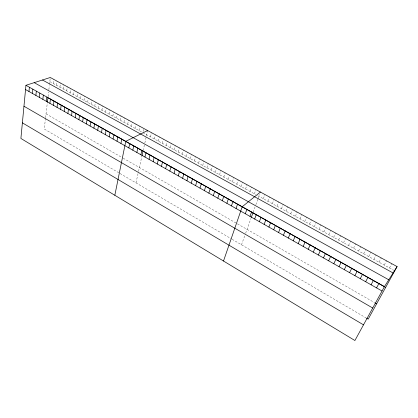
<?xml version="1.0" encoding="UTF-8"?>
<svg xmlns="http://www.w3.org/2000/svg" width="418" height="418" viewBox="0 0 418 418"><rect width="100%" height="100%" fill="white"/><g stroke="black" fill="none" stroke-linecap="round" stroke-linejoin="round"><path stroke-width="0.31" stroke-dasharray="2.09 1.57" d="M45.499 118.31L44.24 129L119.558 173.214M45.572 117.677L47.307 102.948M48.054 96.6L48.587 92.028M48.859 89.734L49.334 85.685M49.476 84.52L50.301 77.482M53.164 83.443L53.666 79.316M56.534 85.288L57.047 81.16M59.92 87.148L60.448 83.015M63.322 89.013L63.865 84.88M66.739 90.889L67.298 86.751M70.177 92.775L70.752 88.632M73.631 94.672L74.221 90.528M77.105 96.574L77.711 92.43M80.596 98.491L81.217 94.337M84.102 100.414L84.739 96.26M87.634 102.353L88.287 98.193M91.176 104.296L91.845 100.137M94.74 106.25L95.429 102.086M98.324 108.215L99.024 104.051M101.924 110.19L102.645 106.026M105.545 112.181L106.282 108.006M109.187 114.177L109.939 110.002M112.844 116.183L113.618 112.008M116.523 118.2L117.312 114.02M120.222 120.232L121.027 116.047M123.942 122.27L124.763 118.085M127.678 124.318L128.519 120.133M131.435 126.382L132.297 122.192M135.218 128.457L136.096 124.261M139.016 130.541L139.91 126.346M143.097 131.435L143.75 128.436M135.981 182.854L138.285 172.488M138.53 171.39L141.927 156.118M143.155 150.574L144.706 143.599M144.837 143.019L147.606 130.541M150.537 136.858L151.488 132.658M154.42 138.99L155.391 134.784M158.323 141.132L159.315 136.926M162.247 143.285L163.26 139.074M166.197 145.448L167.226 141.237M170.163 147.627L171.213 143.416M174.154 149.816L175.226 145.6M178.167 152.016L179.259 147.8M182.201 154.232L183.314 150.01M186.261 156.457L187.395 152.236M190.342 158.699L191.496 154.472M194.443 160.946L195.619 156.724M198.571 163.213L199.767 158.981M202.72 165.486L203.937 161.259M206.894 167.78L208.133 163.548M211.09 170.079L212.354 165.847M215.312 172.399L216.597 168.161M219.56 174.724L220.866 170.487M223.829 177.07L225.161 172.827M228.124 179.426L229.477 175.184M232.439 181.793L233.819 177.551M236.787 184.176L238.187 179.933M241.155 186.574L242.581 182.326M245.549 188.983L246.996 184.735M249.969 191.407L251.443 187.159M254.416 193.847L255.915 189.6M241.499 244.796L245.037 234.932M245.632 233.27L250.946 218.447M253.151 212.302L255.043 207.03M255.889 204.668L257.812 199.302M258.026 198.702L259.541 194.48M263.356 198.754L264.907 194.501M267.854 201.22L269.427 196.967M272.374 203.702L273.973 199.449M276.925 206.194L278.55 201.941M281.497 208.707L283.153 204.449M286.1 211.231L287.783 206.973M290.729 213.77L292.438 209.512M295.39 216.325L297.125 212.067M300.077 218.896L301.838 214.638M304.79 221.483L306.577 217.224M309.529 224.085L311.347 219.826M314.305 226.702L316.144 222.444M319.101 229.336L320.977 225.077M323.929 231.985L325.831 227.721M328.788 234.65L330.722 230.391M333.679 237.33L335.638 233.072M338.596 240.031L340.586 235.768M343.544 242.743L345.566 238.485M348.523 245.476L350.577 241.217M353.534 248.224L355.613 243.966M358.576 250.993L360.687 246.73M363.65 253.773L365.792 249.515M368.749 256.574L370.928 252.315M373.885 259.39L376.095 255.132M379.058 262.227L381.3 257.969M384.257 265.08L386.53 260.822M389.492 267.954L391.797 263.695M49.815 81.604L142.287 132.334M142.836 132.637L255.534 194.464M257.77 195.687L393.704 270.263M46.022 113.842L122.667 157.889M123.185 158.187L236.912 223.546M237.44 223.849L374.387 302.554M120.07 173.512L231.593 238.976M232.11 239.279L366.011 317.884"/><path stroke-width="0.63" d="M25.947 85.303L20.9 138.452L354.908 340.518L384.445 286.623L397.1 266.585L50.301 77.482L25.947 85.303L384.445 286.623M28.967 91.5L29.385 87.237M32.411 93.444L32.85 89.175M35.875 95.403L36.324 91.129M39.355 97.368L39.82 93.094M42.855 99.343L43.336 95.069M46.372 101.334L46.868 97.054M47.38 102.295L47.918 97.739L385.642 287.417M49.909 103.33L50.421 99.05M53.462 105.341L53.995 101.051M57.041 107.363L57.585 103.068M60.636 109.391L61.2 105.101M64.247 111.434L64.832 107.139M67.883 113.487L68.479 109.187M71.535 115.551L72.152 111.251M75.209 117.625L75.841 113.32M78.903 119.715L79.556 115.405M82.618 121.81L83.287 117.5M86.354 123.921L87.038 119.611M90.105 126.043L90.811 121.727M93.883 128.18L94.604 123.859M97.681 130.322L98.423 126.001M101.501 132.48L102.258 128.159M105.336 134.653L106.12 130.322M109.197 136.832L109.997 132.506M113.085 139.027L113.9 134.695M116.988 141.232L117.824 136.9M120.917 143.452L121.774 139.116M114.83 195.279L125.745 141.347L147.606 130.541M128.838 147.93L129.737 143.588M132.83 150.187L133.75 145.84M136.848 152.455L137.788 148.108M140.892 154.738L141.848 150.391M142.047 155.569L143.029 151.154M144.952 157.037L145.934 152.685M149.043 159.347L150.046 154.994M153.155 161.667L154.179 157.314M157.288 164.008L158.333 159.65M161.447 166.354L162.518 161.996M165.632 168.72L166.725 164.358M169.839 171.098L170.952 166.735M174.071 173.491L175.21 169.123M178.329 175.894L179.489 171.526M182.614 178.314L183.795 173.945M186.924 180.748L188.126 176.38M191.256 183.199L192.484 178.826M195.614 185.66L196.873 181.287M200.003 188.142L201.283 183.763M204.412 190.634L205.719 186.256M208.854 193.142L210.181 188.764M213.321 195.666L214.674 191.287M217.815 198.205L219.194 193.821M222.334 200.76L223.74 196.376M226.88 203.326L228.312 198.947M231.457 205.912L232.915 201.528M236.06 208.514L237.544 204.13M223.51 261.025L242.205 206.748L260.414 192.05M245.324 213.75L246.86 209.361M249.98 216.383L251.547 211.994M251.343 217.339L252.942 212.887M254.672 219.027L256.26 214.643M259.385 221.692L261.004 217.303M264.134 224.377L265.78 219.988M268.905 227.073L270.587 222.684M273.712 229.79L275.42 225.401M278.55 232.523L280.285 228.129M283.414 235.271L285.18 230.882M288.31 238.035L290.108 233.646M293.237 240.82L295.061 236.431M298.196 243.626L300.051 239.232M303.186 246.442L305.072 242.053M308.207 249.28L310.13 244.891M313.265 252.138L315.214 247.749M318.349 255.011L320.334 250.622M323.469 257.906L325.486 253.517M328.621 260.816L330.669 256.427M333.81 263.748L335.889 259.359M339.029 266.694L341.145 262.305M344.286 269.662L346.433 265.278M349.573 272.651L351.757 268.267M354.898 275.661L357.113 271.277M360.253 278.686L362.505 274.307M365.645 281.737L367.939 277.353M371.079 284.804L373.405 280.426M376.545 287.892L378.907 283.514M397.1 266.585L368.185 319.159L366.555 318.202M42.484 79.995L393.066 272.97M34.203 82.649L388.766 279.778M25.545 89.562L382.047 291.001M374.941 302.872L376.613 303.834M23.962 106.229L372.72 308.024M22.384 122.84L363.498 324.843"/></g></svg>
